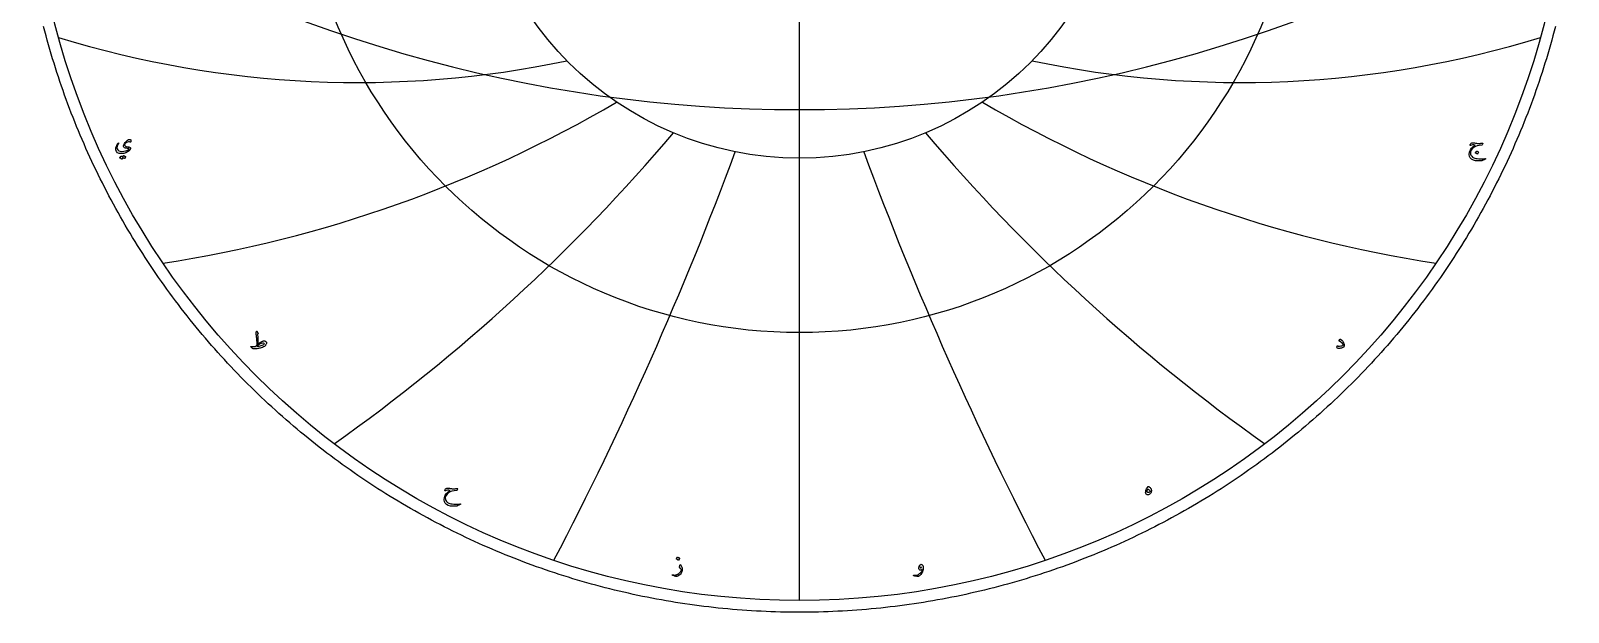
# Model space of a CAD drawing. Header units: millimetres. Extents: x -256 to 256, y -256 to 260.
# Drawn here: x -252 to 252, y -256 to -65 of the extents above; entities that cross this region are included whole.
import ezdxf

# ---------------------------------------------------------------- set-up
doc = ezdxf.new("R2010")
doc.units = ezdxf.units.MM
for name, color, linetype in [('CUT_OUTER', 1, 'Continuous'), ('ENGRAVE', 7, 'Continuous'), ('ENGRAVE_FINE', 8, 'Continuous'), ('TEXT', 5, 'Continuous')]:
    doc.layers.add(name, color=color, linetype=linetype)

msp = doc.modelspace()

# ---------------------------------------------------------------- linework, layer by layer
at = {"layer": 'CUT_OUTER'}
msp.add_lwpolyline([(247.99, -63.74), (247.59, -65.26), (247.19, -66.78), (246.77, -68.29), (246.35, -69.8), (245.92, -71.31), (245.48, -72.82), (245.02, -74.33), (244.56, -75.83), (244.09, -77.33), (243.61, -78.82), (243.13, -80.32), (242.63, -81.81), (242.12, -83.3), (241.61, -84.78), (241.08, -86.26), (240.55, -87.74), (240.01, -89.21), (239.45, -90.68), (238.89, -92.15), (238.32, -93.62), (237.74, -95.08), (237.16, -96.53), (236.56, -97.99), (235.95, -99.44), (235.34, -100.88), (234.72, -102.32), (234.08, -103.76), (233.44, -105.2), (232.79, -106.63), (232.13, -108.05), (231.47, -109.48), (230.79, -110.89), (230.11, -112.31), (229.41, -113.72), (228.71, -115.12), (228, -116.52), (227.28, -117.92), (226.55, -119.31), (225.82, -120.7), (225.07, -122.08), (224.32, -123.46), (223.56, -124.84), (222.79, -126.21), (222.01, -127.57), (221.22, -128.93), (220.43, -130.29), (219.62, -131.64), (218.81, -132.98), (217.99, -134.32), (217.16, -135.66), (216.32, -136.99), (215.48, -138.31), (214.63, -139.63), (213.77, -140.94), (212.9, -142.25), (212.02, -143.56), (211.14, -144.86), (210.24, -146.15), (209.34, -147.44), (208.43, -148.72), (207.52, -149.99), (206.59, -151.26), (205.66, -152.53), (204.72, -153.79), (203.77, -155.04), (202.82, -156.29), (201.86, -157.53), (200.89, -158.77), (199.91, -160), (198.92, -161.22), (197.93, -162.44), (196.93, -163.65), (195.92, -164.85), (194.91, -166.05), (193.88, -167.24), (192.85, -168.43), (191.82, -169.61), (190.77, -170.79), (189.72, -171.95), (188.66, -173.11), (187.6, -174.27), (186.52, -175.42), (185.44, -176.56), (184.36, -177.69), (183.26, -178.82), (182.16, -179.94), (181.05, -181.05), (179.94, -182.16), (178.82, -183.26), (177.69, -184.36), (176.56, -185.44), (175.42, -186.52), (174.27, -187.6), (173.11, -188.66), (171.95, -189.72), (170.79, -190.77), (169.61, -191.82), (168.43, -192.85), (167.24, -193.88), (166.05, -194.91), (164.85, -195.92), (163.65, -196.93), (162.44, -197.93), (161.22, -198.92), (160, -199.91), (158.77, -200.89), (157.53, -201.86), (156.29, -202.82), (155.04, -203.77), (153.79, -204.72), (152.53, -205.66), (151.26, -206.59), (149.99, -207.52), (148.72, -208.43), (147.44, -209.34), (146.15, -210.24), (144.86, -211.14), (143.56, -212.02), (142.25, -212.9), (140.94, -213.77), (139.63, -214.63), (138.31, -215.48), (136.99, -216.32), (135.66, -217.16), (134.32, -217.99), (132.98, -218.81), (131.64, -219.62), (130.29, -220.43), (128.93, -221.22), (127.57, -222.01), (126.21, -222.79), (124.84, -223.56), (123.46, -224.32), (122.08, -225.07), (120.7, -225.82), (119.31, -226.55), (117.92, -227.28), (116.52, -228), (115.12, -228.71), (113.72, -229.41), (112.31, -230.11), (110.89, -230.79), (109.48, -231.47), (108.05, -232.13), (106.63, -232.79), (105.2, -233.44), (103.76, -234.08), (102.32, -234.72), (100.88, -235.34), (99.44, -235.95), (97.99, -236.56), (96.53, -237.16), (95.08, -237.74), (93.62, -238.32), (92.15, -238.89), (90.68, -239.45), (89.21, -240.01), (87.74, -240.55), (86.26, -241.08), (84.78, -241.61), (83.3, -242.12), (81.81, -242.63), (80.32, -243.13), (78.82, -243.61), (77.33, -244.09), (75.83, -244.56), (74.33, -245.02), (72.82, -245.48), (71.31, -245.92), (69.8, -246.35), (68.29, -246.77), (66.78, -247.19), (65.26, -247.59), (63.74, -247.99), (62.22, -248.38), (60.69, -248.75), (59.16, -249.12), (57.63, -249.48), (56.1, -249.83), (54.57, -250.17), (53.03, -250.5), (51.49, -250.82), (49.95, -251.13), (48.41, -251.43), (46.87, -251.72), (45.32, -252.01), (43.77, -252.28), (42.23, -252.54), (40.68, -252.8), (39.12, -253.04), (37.57, -253.28), (36.02, -253.5), (34.46, -253.72), (32.9, -253.93), (31.34, -254.12), (29.78, -254.31), (28.22, -254.49), (26.66, -254.66), (25.1, -254.82), (23.53, -254.97), (21.97, -255.11), (20.4, -255.24), (18.84, -255.36), (17.27, -255.47), (15.7, -255.57), (14.13, -255.66), (12.56, -255.74), (10.99, -255.81), (9.42, -255.88), (7.85, -255.93), (6.28, -255.97), (4.71, -256.01), (3.14, -256.03), (1.57, -256.05), (0, -256.05), (-1.57, -256.05), (-3.14, -256.03), (-4.71, -256.01), (-6.28, -255.97), (-7.85, -255.93), (-9.42, -255.88), (-10.99, -255.81), (-12.56, -255.74), (-14.13, -255.66), (-15.7, -255.57), (-17.27, -255.47), (-18.84, -255.36), (-20.4, -255.24), (-21.97, -255.11), (-23.53, -254.97), (-25.1, -254.82), (-26.66, -254.66), (-28.22, -254.49), (-29.78, -254.31), (-31.34, -254.12), (-32.9, -253.93), (-34.46, -253.72), (-36.02, -253.5), (-37.57, -253.28), (-39.12, -253.04), (-40.68, -252.8), (-42.23, -252.54), (-43.77, -252.28), (-45.32, -252.01), (-46.87, -251.72), (-48.41, -251.43), (-49.95, -251.13), (-51.49, -250.82), (-53.03, -250.5), (-54.57, -250.17), (-56.1, -249.83), (-57.63, -249.48), (-59.16, -249.12), (-60.69, -248.75), (-62.22, -248.38), (-63.74, -247.99), (-65.26, -247.59), (-66.78, -247.19), (-68.29, -246.77), (-69.8, -246.35), (-71.31, -245.92), (-72.82, -245.48), (-74.33, -245.02), (-75.83, -244.56), (-77.33, -244.09), (-78.82, -243.61), (-80.32, -243.13), (-81.81, -242.63), (-83.3, -242.12), (-84.78, -241.61), (-86.26, -241.08), (-87.74, -240.55), (-89.21, -240.01), (-90.68, -239.45), (-92.15, -238.89), (-93.62, -238.32), (-95.08, -237.74), (-96.53, -237.16), (-97.99, -236.56), (-99.44, -235.95), (-100.88, -235.34), (-102.32, -234.72), (-103.76, -234.08), (-105.2, -233.44), (-106.63, -232.79), (-108.05, -232.13), (-109.48, -231.47), (-110.89, -230.79), (-112.31, -230.11), (-113.72, -229.41), (-115.12, -228.71), (-116.52, -228), (-117.92, -227.28), (-119.31, -226.55), (-120.7, -225.82), (-122.08, -225.07), (-123.46, -224.32), (-124.84, -223.56), (-126.21, -222.79), (-127.57, -222.01), (-128.93, -221.22), (-130.29, -220.43), (-131.64, -219.62), (-132.98, -218.81), (-134.32, -217.99), (-135.66, -217.16), (-136.99, -216.32), (-138.31, -215.48), (-139.63, -214.63), (-140.94, -213.77), (-142.25, -212.9), (-143.56, -212.02), (-144.86, -211.14), (-146.15, -210.24), (-147.44, -209.34), (-148.72, -208.43), (-149.99, -207.52), (-151.26, -206.59), (-152.53, -205.66), (-153.79, -204.72), (-155.04, -203.77), (-156.29, -202.82), (-157.53, -201.86), (-158.77, -200.89), (-160, -199.91), (-161.22, -198.92), (-162.44, -197.93), (-163.65, -196.93), (-164.85, -195.92), (-166.05, -194.91), (-167.24, -193.88), (-168.43, -192.85), (-169.61, -191.82), (-170.79, -190.77), (-171.95, -189.72), (-173.11, -188.66), (-174.27, -187.6), (-175.42, -186.52), (-176.56, -185.44), (-177.69, -184.36), (-178.82, -183.26), (-179.94, -182.16), (-181.05, -181.05), (-182.16, -179.94), (-183.26, -178.82), (-184.36, -177.69), (-185.44, -176.56), (-186.52, -175.42), (-187.6, -174.27), (-188.66, -173.11), (-189.72, -171.95), (-190.77, -170.79), (-191.82, -169.61), (-192.85, -168.43), (-193.88, -167.24), (-194.91, -166.05), (-195.92, -164.85), (-196.93, -163.65), (-197.93, -162.44), (-198.92, -161.22), (-199.91, -160), (-200.89, -158.77), (-201.86, -157.53), (-202.82, -156.29), (-203.77, -155.04), (-204.72, -153.79), (-205.66, -152.53), (-206.59, -151.26), (-207.52, -149.99), (-208.43, -148.72), (-209.34, -147.44), (-210.24, -146.15), (-211.14, -144.86), (-212.02, -143.56), (-212.9, -142.25), (-213.77, -140.94), (-214.63, -139.63), (-215.48, -138.31), (-216.32, -136.99), (-217.16, -135.66), (-217.99, -134.32), (-218.81, -132.98), (-219.62, -131.64), (-220.43, -130.29), (-221.22, -128.93), (-222.01, -127.57), (-222.79, -126.21), (-223.56, -124.84), (-224.32, -123.46), (-225.07, -122.08), (-225.82, -120.7), (-226.55, -119.31), (-227.28, -117.92), (-228, -116.52), (-228.71, -115.12), (-229.41, -113.72), (-230.11, -112.31), (-230.79, -110.89), (-231.47, -109.48), (-232.13, -108.05), (-232.79, -106.63), (-233.44, -105.2), (-234.08, -103.76), (-234.72, -102.32), (-235.34, -100.88), (-235.95, -99.44), (-236.56, -97.99), (-237.16, -96.53), (-237.74, -95.08), (-238.32, -93.62), (-238.89, -92.15), (-239.45, -90.68), (-240.01, -89.21), (-240.55, -87.74), (-241.08, -86.26), (-241.61, -84.78), (-242.12, -83.3), (-242.63, -81.81), (-243.13, -80.32), (-243.61, -78.82), (-244.09, -77.33), (-244.56, -75.83), (-245.02, -74.33), (-245.48, -72.82), (-245.92, -71.31), (-246.35, -69.8), (-246.77, -68.29), (-247.19, -66.78), (-247.59, -65.26), (-247.99, -63.74)], dxfattribs=at)
at = {"layer": 'ENGRAVE'}
for points in [[(0, -252.2), (0, 252.2)], [(0, -252.2), (0, -106.97)]]:
    msp.add_lwpolyline(points, dxfattribs=at)
for radius in [252.2, 164.25, 106.97]:
    msp.add_circle((0, 0), radius, dxfattribs=at)
for centre, radius, start, end in [((-144.85, 250.88), 333.02, 252.8493, 281.8826), ((144.85, 250.88), 333.02, 258.1174, 287.1507), ((-271.84, 271.84), 418.06, 278.6725, 300.4474), ((271.84, 271.84), 418.06, 239.5526, 261.3275), ((-497.74, 287.37), 597.75, 305.25784, 319.77448), ((497.74, 287.37), 597.75, 220.22552, 234.74216), ((-1108.08, 296.91), 1158.87, 332.45602, 339.71434), ((1108.08, 296.91), 1158.87, 200.28566, 207.54398)]:
    msp.add_arc(centre, radius, start, end, dxfattribs=at)
at = {"layer": 'ENGRAVE_FINE'}
msp.add_arc((0, 376.97), 468.02, 237.4836, 302.5164, dxfattribs=at)
at = {"layer": 'TEXT'}
for points in [[(-219.57, -101.69), (-219.82, -101.61), (-220.1, -101.6), (-220.41, -101.68), (-220.75, -101.84), (-220.96, -101.99), (-221.14, -102.17), (-221.29, -102.38), (-221.39, -102.61), (-221.4, -102.66), (-221.4, -102.71), (-221.4, -102.76), (-221.38, -102.81), (-221.25, -102.98), (-221.05, -103.1), (-220.76, -103.19), (-220.39, -103.23), (-220.02, -103.27), (-219.75, -103.34), (-219.58, -103.45), (-219.52, -103.58), (-219.51, -103.86), (-219.57, -104.11), (-219.69, -104.34), (-219.87, -104.53), (-220.44, -104.92), (-221.06, -105.21), (-221.71, -105.39), (-222.4, -105.48), (-223.15, -105.42), (-223.72, -105.2), (-224.09, -104.8), (-224.27, -104.22), (-224.28, -103.91), (-224.24, -103.56), (-224.14, -103.2), (-223.98, -102.8), (-223.92, -102.69), (-223.87, -102.58), (-223.81, -102.48), (-223.75, -102.38), (-223.69, -102.29), (-223.62, -102.19), (-223.56, -102.1), (-223.49, -102.02), (-223.45, -101.98), (-223.42, -101.97), (-223.39, -101.97), (-223.37, -102), (-223.35, -102.04), (-223.35, -102.07), (-223.36, -102.11), (-223.37, -102.14), (-223.69, -102.65), (-223.88, -103.12), (-223.94, -103.53), (-223.87, -103.89), (-223.64, -104.27), (-223.31, -104.54), (-222.87, -104.7), (-222.32, -104.74), (-221.62, -104.69), (-220.99, -104.54), (-220.43, -104.31), (-219.94, -103.99), (-219.91, -103.96), (-219.9, -103.94), (-219.9, -103.91), (-219.93, -103.88), (-220.03, -103.83), (-220.21, -103.79), (-220.47, -103.75), (-220.8, -103.73), (-221.14, -103.69), (-221.4, -103.61), (-221.58, -103.49), (-221.68, -103.34), (-221.72, -103.16), (-221.74, -102.97), (-221.72, -102.78), (-221.66, -102.57), (-221.49, -102.17), (-221.25, -101.8), (-220.94, -101.46), (-220.57, -101.16), (-220.47, -101.08), (-220.38, -101.02), (-220.28, -100.97), (-220.19, -100.92), (-220.11, -100.89), (-220.02, -100.86), (-219.94, -100.85), (-219.87, -100.84), (-219.57, -100.87), (-219.39, -101), (-219.32, -101.23), (-219.37, -101.56), (-219.41, -101.65), (-219.45, -101.7), (-219.51, -101.72), (-219.57, -101.69)], [(224.15, -102.17), (223.97, -102.59), (223.95, -102.62), (223.93, -102.64), (223.91, -102.65), (223.88, -102.66), (223.02, -102.79), (222.3, -102.96), (221.73, -103.16), (221.29, -103.39), (220.67, -103.89), (220.28, -104.44), (220.1, -105.04), (220.15, -105.69), (220.29, -106.04), (220.52, -106.35), (220.84, -106.62), (221.26, -106.85), (221.56, -106.95), (221.93, -107.03), (222.37, -107.1), (222.88, -107.14), (223.16, -107.15), (223.42, -107.16), (223.69, -107.17), (223.95, -107.17), (224.21, -107.16), (224.46, -107.15), (224.7, -107.14), (224.94, -107.12), (225, -107.11), (225.04, -107.12), (225.08, -107.13), (225.1, -107.15), (225.11, -107.17), (225.11, -107.2), (225.11, -107.22), (225.1, -107.25), (225.09, -107.26), (225.08, -107.28), (225.07, -107.29), (225.05, -107.29), (225.04, -107.3), (225.03, -107.31), (225.01, -107.31), (225, -107.32), (224.77, -107.39), (224.58, -107.47), (224.41, -107.54), (224.26, -107.62), (224.17, -107.68), (224.08, -107.73), (224.01, -107.77), (223.94, -107.8), (223.88, -107.82), (223.83, -107.84), (223.79, -107.86), (223.77, -107.86), (222.71, -107.9), (221.81, -107.83), (221.07, -107.63), (220.48, -107.33), (220.06, -106.91), (219.81, -106.38), (219.74, -105.75), (219.83, -105.02), (220.09, -104.28), (220.48, -103.65), (221.02, -103.13), (221.71, -102.72), (221.22, -102.63), (220.8, -102.61), (220.44, -102.66), (220.14, -102.78), (220.12, -102.78), (220.09, -102.79), (220.07, -102.79), (220.05, -102.79), (220.03, -102.78), (220.02, -102.77), (220.01, -102.76), (220.01, -102.74), (220.02, -102.64), (220.04, -102.55), (220.06, -102.45), (220.09, -102.36), (220.19, -102.18), (220.34, -102.04), (220.56, -101.96), (220.83, -101.92), (221, -101.92), (221.22, -101.94), (221.48, -101.98), (221.78, -102.03), (222.1, -102.09), (222.39, -102.13), (222.65, -102.15), (222.89, -102.15), (223.01, -102.14), (223.13, -102.14), (223.26, -102.13), (223.39, -102.11), (223.54, -102.1), (223.69, -102.08), (223.84, -102.06), (224.01, -102.03), (224.1, -102.03), (224.15, -102.05), (224.17, -102.1), (224.15, -102.17)], [(222.16, -104.68), (222.16, -104.67), (222.18, -104.66), (222.2, -104.66), (222.22, -104.66), (222.37, -104.73), (222.51, -104.8), (222.64, -104.89), (222.77, -104.99), (222.78, -105), (222.78, -105.02), (222.78, -105.04), (222.77, -105.05), (222.41, -105.64), (222.4, -105.65), (222.38, -105.66), (222.36, -105.65), (222.33, -105.63), (222.31, -105.62), (222.28, -105.59), (222.23, -105.56), (222.17, -105.52), (222.1, -105.48), (222.01, -105.42), (221.91, -105.36), (221.79, -105.29), (221.78, -105.28), (221.77, -105.27), (221.77, -105.26), (221.78, -105.25)], [(-221.74, -106.16), (-221.73, -106.15), (-221.72, -106.14), (-221.7, -106.14), (-221.68, -106.14), (-221.6, -106.17), (-221.53, -106.2), (-221.46, -106.24), (-221.39, -106.27), (-221.32, -106.32), (-221.26, -106.36), (-221.19, -106.41), (-221.13, -106.46), (-221.12, -106.48), (-221.11, -106.49), (-221.11, -106.51), (-221.12, -106.53), (-221.49, -107.12), (-221.5, -107.13), (-221.52, -107.13), (-221.54, -107.12), (-221.56, -107.1), (-221.58, -107.09), (-221.61, -107.07), (-221.65, -107.04), (-221.69, -107.01), (-221.75, -106.98), (-221.83, -106.94), (-221.91, -106.89), (-222, -106.83), (-222.3, -107.29), (-222.31, -107.3), (-222.33, -107.31), (-222.35, -107.3), (-222.38, -107.28), (-222.4, -107.27), (-222.43, -107.24), (-222.48, -107.21), (-222.54, -107.17), (-222.61, -107.13), (-222.7, -107.07), (-222.8, -107.01), (-222.92, -106.94), (-222.93, -106.93), (-222.94, -106.92), (-222.93, -106.91), (-222.93, -106.89), (-222.55, -106.33), (-222.54, -106.32), (-222.52, -106.31), (-222.51, -106.31), (-222.48, -106.31), (-222.42, -106.33), (-222.36, -106.36), (-222.3, -106.39), (-222.24, -106.42), (-222.18, -106.45), (-222.12, -106.49), (-222.07, -106.53), (-222.02, -106.57)], [(-178.28, -164.2), (-178.24, -164.12), (-178.21, -164.05), (-178.18, -163.98), (-178.16, -163.93), (-178.14, -163.88), (-178.12, -163.85), (-178.11, -163.82), (-178.1, -163.81), (-178.09, -163.79), (-178.07, -163.78), (-178.05, -163.77), (-178.03, -163.77), (-178.01, -163.77), (-178, -163.78), (-177.99, -163.8), (-177.98, -163.82), (-177.94, -163.92), (-177.9, -164), (-177.87, -164.08), (-177.84, -164.14), (-177.82, -164.17), (-177.8, -164.2), (-177.78, -164.23), (-177.76, -164.27), (-177.73, -164.3), (-177.7, -164.34), (-177.67, -164.38), (-177.63, -164.42), (-177.61, -164.46), (-177.6, -164.5), (-177.61, -164.54), (-177.63, -164.58), (-177.78, -164.78), (-177.8, -164.81), (-177.81, -164.84), (-177.82, -164.87), (-177.82, -164.91), (-177.74, -165.76), (-177.69, -166.45), (-177.67, -166.98), (-177.68, -167.35), (-177.68, -167.49), (-177.69, -167.61), (-177.7, -167.72), (-177.71, -167.82), (-177.72, -167.91), (-177.73, -167.99), (-177.74, -168.06), (-177.75, -168.11), (-177.52, -167.94), (-177.31, -167.78), (-177.11, -167.64), (-176.93, -167.51), (-176.77, -167.4), (-176.62, -167.31), (-176.49, -167.24), (-176.38, -167.18), (-176.19, -167.09), (-176.01, -167.02), (-175.84, -166.97), (-175.68, -166.95), (-175.6, -166.94), (-175.51, -166.96), (-175.42, -166.99), (-175.32, -167.05), (-175.14, -167.18), (-175, -167.31), (-174.91, -167.43), (-174.87, -167.55), (-174.88, -167.68), (-174.91, -167.83), (-174.97, -167.99), (-175.05, -168.18), (-175.15, -168.35), (-175.24, -168.5), (-175.32, -168.62), (-175.39, -168.71), (-175.54, -168.82), (-175.8, -168.95), (-176.17, -169.09), (-176.65, -169.24), (-176.91, -169.32), (-177.18, -169.39), (-177.46, -169.45), (-177.73, -169.5), (-178.02, -169.54), (-178.3, -169.58), (-178.59, -169.6), (-178.88, -169.62), (-178.98, -169.6), (-179.08, -169.58), (-179.18, -169.55), (-179.27, -169.52), (-179.35, -169.48), (-179.44, -169.44), (-179.51, -169.39), (-179.59, -169.35), (-179.72, -169.25), (-179.83, -169.15), (-179.92, -169.06), (-179.98, -168.96), (-180.02, -168.88), (-180.03, -168.82), (-180, -168.79), (-179.95, -168.79), (-179.81, -168.81), (-179.65, -168.82), (-179.48, -168.83), (-179.31, -168.83), (-179.12, -168.83), (-178.92, -168.83), (-178.7, -168.82), (-178.48, -168.8), (-177.97, -168.3), (-177.96, -168.1), (-177.96, -167.89), (-177.96, -167.69), (-177.96, -167.48), (-177.97, -167.27), (-177.98, -167.06), (-177.99, -166.84), (-178.01, -166.62), (-178.03, -166.4), (-178.05, -166.19), (-178.07, -165.99), (-178.09, -165.8), (-178.12, -165.61), (-178.14, -165.43), (-178.16, -165.25), (-178.18, -165.08), (-178.2, -164.92), (-178.22, -164.78), (-178.23, -164.67), (-178.25, -164.56), (-178.26, -164.48), (-178.27, -164.42), (-178.28, -164.37), (-178.29, -164.34), (-178.29, -164.31), (-178.29, -164.28), (-178.29, -164.24), (-178.28, -164.2)], [(177.03, -166.91), (177.06, -166.82), (177.09, -166.74), (177.12, -166.67), (177.15, -166.6), (177.17, -166.54), (177.2, -166.5), (177.23, -166.46), (177.25, -166.43), (177.29, -166.4), (177.33, -166.38), (177.38, -166.39), (177.43, -166.41), (177.89, -166.72), (178.24, -167.07), (178.49, -167.48), (178.63, -167.94), (178.65, -168.07), (178.66, -168.19), (178.67, -168.32), (178.67, -168.44), (178.66, -168.56), (178.64, -168.67), (178.62, -168.78), (178.59, -168.88), (178.56, -168.94), (178.53, -168.99), (178.48, -169.03), (178.43, -169.07), (178.24, -169.16), (178.05, -169.24), (177.86, -169.3), (177.65, -169.35), (177.45, -169.39), (177.24, -169.42), (177.02, -169.44), (176.8, -169.45), (176.54, -169.41), (176.38, -169.26), (176.33, -169.02), (176.37, -168.66), (176.38, -168.63), (176.4, -168.6), (176.43, -168.58), (176.46, -168.56), (176.49, -168.57), (176.52, -168.58), (176.55, -168.59), (176.58, -168.62), (176.67, -168.67), (176.8, -168.7), (176.96, -168.7), (177.16, -168.69), (177.58, -168.63), (177.93, -168.56), (178.2, -168.48), (178.39, -168.39), (178.4, -168.38), (178.4, -168.36), (178.41, -168.34), (178.4, -168.3), (178.27, -167.93), (178.02, -167.61), (177.64, -167.33), (177.14, -167.09), (177.08, -167.06), (177.04, -167.02), (177.02, -166.97), (177.03, -166.91)], [(-176.62, -167.83), (-176.92, -167.95), (-177.26, -168.15), (-177.62, -168.41), (-178.03, -168.75), (-177.64, -168.7), (-177.27, -168.64), (-176.92, -168.57), (-176.59, -168.49), (-176.28, -168.4), (-175.99, -168.3), (-175.72, -168.19), (-175.48, -168.07), (-175.65, -167.86), (-175.89, -167.75), (-176.22, -167.74), (-176.62, -167.83)], [(-112.16, -215.54), (-112.34, -215.96), (-112.36, -215.99), (-112.38, -216.01), (-112.4, -216.02), (-112.43, -216.03), (-113.29, -216.17), (-114.01, -216.33), (-114.58, -216.53), (-115.02, -216.76), (-115.64, -217.26), (-116.03, -217.81), (-116.2, -218.41), (-116.16, -219.06), (-116.02, -219.41), (-115.79, -219.72), (-115.47, -219.99), (-115.04, -220.22), (-114.75, -220.32), (-114.38, -220.4), (-113.94, -220.47), (-113.43, -220.51), (-113.15, -220.53), (-112.88, -220.53), (-112.62, -220.54), (-112.36, -220.54), (-112.1, -220.53), (-111.85, -220.52), (-111.61, -220.51), (-111.37, -220.49), (-111.31, -220.49), (-111.27, -220.49), (-111.23, -220.5), (-111.21, -220.52), (-111.2, -220.54), (-111.2, -220.57), (-111.2, -220.59), (-111.21, -220.62), (-111.22, -220.64), (-111.23, -220.65), (-111.24, -220.66), (-111.26, -220.66), (-111.27, -220.67), (-111.28, -220.68), (-111.3, -220.68), (-111.31, -220.69), (-111.54, -220.76), (-111.73, -220.84), (-111.9, -220.91), (-112.05, -220.99), (-112.14, -221.05), (-112.23, -221.1), (-112.3, -221.14), (-112.37, -221.17), (-112.43, -221.2), (-112.48, -221.21), (-112.52, -221.23), (-112.54, -221.23), (-113.6, -221.27), (-114.5, -221.2), (-115.24, -221.01), (-115.83, -220.7), (-116.25, -220.28), (-116.5, -219.75), (-116.57, -219.13), (-116.48, -218.39), (-116.22, -217.65), (-115.83, -217.02), (-115.29, -216.5), (-114.6, -216.09), (-115.09, -216), (-115.51, -215.98), (-115.87, -216.03), (-116.17, -216.15), (-116.19, -216.16), (-116.22, -216.16), (-116.24, -216.16), (-116.26, -216.16), (-116.28, -216.16), (-116.29, -216.14), (-116.3, -216.13), (-116.3, -216.11), (-116.29, -216.01), (-116.27, -215.92), (-116.25, -215.82), (-116.22, -215.73), (-116.12, -215.55), (-115.97, -215.41), (-115.75, -215.33), (-115.48, -215.29), (-115.31, -215.29), (-115.09, -215.31), (-114.83, -215.35), (-114.53, -215.4), (-114.21, -215.46), (-113.92, -215.5), (-113.66, -215.52), (-113.42, -215.52), (-113.3, -215.51), (-113.18, -215.51), (-113.05, -215.5), (-112.92, -215.48), (-112.77, -215.47), (-112.62, -215.45), (-112.47, -215.43), (-112.3, -215.4), (-112.21, -215.4), (-112.16, -215.42), (-112.14, -215.47), (-112.16, -215.54)], [(114.29, -214.77), (114.36, -214.74), (114.44, -214.73), (114.52, -214.75), (114.61, -214.79), (114.84, -214.95), (115.04, -215.12), (115.19, -215.32), (115.32, -215.53), (115.4, -215.76), (115.45, -215.99), (115.45, -216.23), (115.42, -216.47), (115.35, -216.69), (115.27, -216.89), (115.16, -217.06), (115.02, -217.21), (114.87, -217.33), (114.71, -217.41), (114.53, -217.46), (114.35, -217.48), (114.11, -217.46), (113.91, -217.39), (113.76, -217.28), (113.65, -217.11), (113.59, -216.9), (113.56, -216.67), (113.58, -216.4), (113.64, -216.11), (113.74, -215.8), (113.87, -215.51), (114.04, -215.24), (114.24, -214.98), (114.25, -214.97), (114.25, -214.94), (114.25, -214.92), (114.26, -214.88), (114.26, -214.84), (114.26, -214.8), (114.28, -214.78), (114.29, -214.77)], [(115.03, -216.43), (115.06, -216.39), (115.07, -216.34), (115.04, -216.28), (114.99, -216.2), (114.81, -216.01), (114.64, -215.87), (114.47, -215.79), (114.3, -215.77), (114.22, -215.78), (114.15, -215.82), (114.08, -215.89), (114.02, -215.99), (113.97, -216.1), (113.94, -216.19), (113.93, -216.27), (113.94, -216.34), (113.99, -216.47), (114.08, -216.56), (114.22, -216.61), (114.39, -216.63), (114.58, -216.61), (114.74, -216.58), (114.9, -216.52), (115.03, -216.43)], [(-39.19, -240.4), (-39.18, -240.38), (-39.18, -240.37), (-39.17, -240.37), (-39.16, -240.36), (-39.14, -240.36), (-39.12, -240.37), (-39.08, -240.39), (-39.05, -240.42), (-38.91, -240.59), (-38.79, -240.78), (-38.68, -241), (-38.6, -241.25), (-38.53, -241.52), (-38.49, -241.78), (-38.48, -242.03), (-38.49, -242.29), (-38.56, -242.62), (-38.67, -242.94), (-38.83, -243.25), (-39.03, -243.54), (-39.27, -243.81), (-39.55, -244.02), (-39.86, -244.19), (-40.21, -244.31), (-40.3, -244.33), (-40.4, -244.33), (-40.49, -244.32), (-40.58, -244.3), (-40.8, -244.23), (-40.99, -244.16), (-41.16, -244.09), (-41.31, -244.03), (-41.44, -243.98), (-41.55, -243.93), (-41.64, -243.89), (-41.7, -243.85), (-41.72, -243.84), (-41.73, -243.83), (-41.73, -243.82), (-41.73, -243.81), (-41.73, -243.79), (-41.73, -243.78), (-41.72, -243.76), (-41.71, -243.75), (-41.7, -243.74), (-41.68, -243.74), (-41.66, -243.74), (-41.64, -243.74), (-41.51, -243.78), (-41.38, -243.81), (-41.26, -243.83), (-41.15, -243.85), (-41.04, -243.86), (-40.93, -243.86), (-40.83, -243.86), (-40.73, -243.85), (-40.63, -243.84), (-40.53, -243.81), (-40.42, -243.78), (-40.31, -243.74), (-40.2, -243.69), (-40.09, -243.63), (-39.97, -243.56), (-39.85, -243.49), (-39.5, -243.24), (-39.21, -242.97), (-38.96, -242.68), (-38.77, -242.37), (-38.76, -242.35), (-38.75, -242.32), (-38.75, -242.29), (-38.75, -242.25), (-38.84, -242.03), (-38.96, -241.79), (-39.14, -241.52), (-39.36, -241.23), (-39.37, -241.22), (-39.37, -241.2), (-39.38, -241.19), (-39.37, -241.17)], [(-39.98, -237.99), (-39.97, -237.98), (-39.95, -237.98), (-39.94, -237.97), (-39.92, -237.98), (-39.77, -238.04), (-39.62, -238.11), (-39.49, -238.2), (-39.37, -238.3), (-39.35, -238.32), (-39.35, -238.33), (-39.35, -238.35), (-39.36, -238.36), (-39.72, -238.95), (-39.74, -238.97), (-39.75, -238.97), (-39.77, -238.96), (-39.8, -238.94), (-39.82, -238.93), (-39.86, -238.9), (-39.9, -238.87), (-39.96, -238.83), (-40.03, -238.79), (-40.12, -238.73), (-40.22, -238.67), (-40.34, -238.6), (-40.36, -238.59), (-40.36, -238.58), (-40.36, -238.57), (-40.36, -238.56)], [(39.31, -241.06), (39.45, -240.73), (39.6, -240.5), (39.77, -240.36), (39.94, -240.31), (40.05, -240.33), (40.16, -240.39), (40.26, -240.49), (40.36, -240.62), (40.41, -240.7), (40.45, -240.78), (40.49, -240.86), (40.52, -240.95), (40.54, -241.03), (40.56, -241.12), (40.58, -241.22), (40.6, -241.31), (40.62, -241.52), (40.6, -241.77), (40.56, -242.06), (40.48, -242.39), (40.38, -242.73), (40.23, -243.05), (40.03, -243.36), (39.8, -243.65), (39.56, -243.91), (39.34, -244.09), (39.15, -244.21), (38.99, -244.26), (38.82, -244.27), (38.63, -244.27), (38.41, -244.25), (38.17, -244.22), (38.05, -244.2), (37.93, -244.17), (37.83, -244.15), (37.73, -244.13), (37.65, -244.1), (37.57, -244.08), (37.5, -244.05), (37.43, -244.03), (37.4, -244.01), (37.37, -243.99), (37.36, -243.96), (37.36, -243.94), (37.37, -243.91), (37.39, -243.89), (37.42, -243.89), (37.46, -243.89), (37.76, -243.92), (38.05, -243.92), (38.33, -243.9), (38.61, -243.84), (38.7, -243.82), (38.79, -243.78), (38.9, -243.72), (39.01, -243.65), (39.13, -243.57), (39.26, -243.47), (39.41, -243.35), (39.56, -243.22), (39.7, -243.09), (39.83, -242.97), (39.95, -242.84), (40.05, -242.73), (40.14, -242.62), (40.2, -242.51), (40.26, -242.41), (40.29, -242.32), (40.27, -242.17), (40.25, -242.07), (40.22, -242), (40.2, -241.96), (40.04, -242.15), (39.86, -242.25), (39.67, -242.26), (39.45, -242.19), (39.27, -242.03), (39.18, -241.79), (39.2, -241.46), (39.31, -241.06)], [(40.01, -241.34), (39.9, -241.2), (39.78, -241.15), (39.66, -241.19), (39.53, -241.31), (39.63, -241.4), (39.75, -241.43), (39.87, -241.41), (40.01, -241.34)]]:
    msp.add_lwpolyline(points, close=True, dxfattribs=at)

doc.saveas('drawing.dxf')
